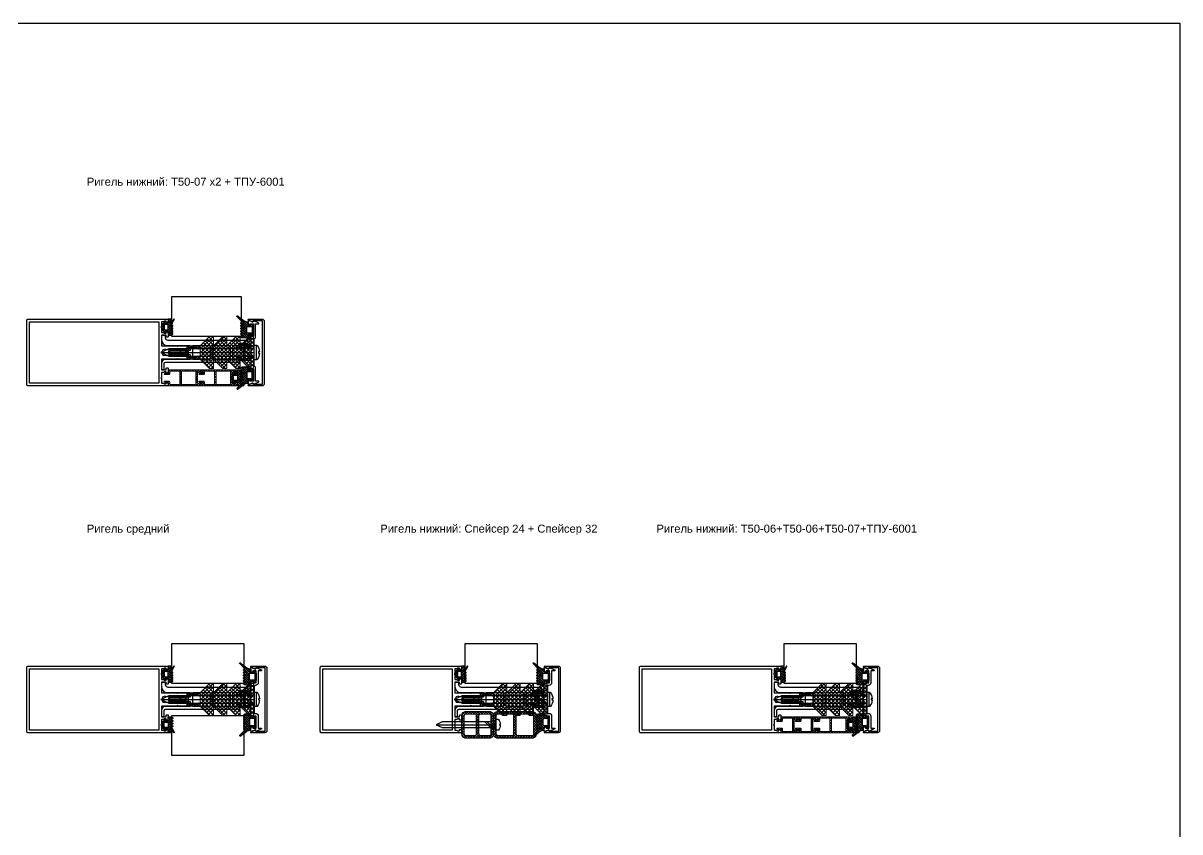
# Model space of a CAD drawing. Header units: millimetres. Extents: x 1744 to 18744, y -2272 to 2782.
# Drawn here: x 17877 to 18744, y 1970 to 2576 of the extents above; entities that cross this region are included whole.
import ezdxf

# ---------------------------------------------------------------- set-up
doc = ezdxf.new("R2010")
doc.units = ezdxf.units.MM
doc.layers.add('Steklopaket', color=5, linetype='Continuous')
doc.layers.add('подписи', color=7, linetype='Continuous')
doc.layers.add('Уплотнители', color=1, linetype='Continuous', lineweight=20)
doc.layers.add('Штриховка', color=1, linetype='Continuous', lineweight=5)
doc.styles.get("Standard").update_dxf_attribs({"font": 'arial.ttf'})

# ---------------------------------------------------------------- blocks, each defined once
blk = doc.blocks.new('КП45550')
at = {"color": 217, "true_color": 0x93278f}
blk.add_lwpolyline([(-5, 6.38, -0.198912), (-4.91, 6.59), (-4.5, 7), (-4.91, 7.41, -0.198912), (-5, 7.62), (-5, 19), (-13, 19), (-13, 15.5), (-12, 15.5, -0.414214), (-11.5, 15), (-11.5, 14.5, -0.414214), (-12, 14), (-14.43, 14, -0.116434), (-14.56, 14.03), (-15.33, 14.42, -0.284079), (-15.5, 14.69), (-15.5, 15.2, -0.414214), (-15.2, 15.5), (-14.5, 15.5), (-14.5, 17), (-14.91, 17.41, -0.198912), (-15, 17.62), (-15, 19), (-18.56, 19, -0.284079), (-18.83, 19.17), (-19, 19.5), (-19.17, 19.17, -0.284079), (-19.44, 19), (-23, 19), (-23, 17.62, -0.198912), (-23.09, 17.41), (-23.5, 17), (-23.5, 15.5), (-22.8, 15.5, -0.414214), (-22.5, 15.2), (-22.5, 14.69, -0.284079), (-22.67, 14.42), (-23.44, 14.03, -0.116434), (-23.57, 14), (-24.5, 14, -0.414214), (-25, 14.5), (-25, 119, -0.414214), (-24, 120), (24, 120, -0.414214), (25, 119), (25, 14.5, -0.414214), (24.5, 14), (23.57, 14, -0.116434), (23.44, 14.03), (22.67, 14.42, -0.284079), (22.5, 14.69), (22.5, 15.2, -0.414214), (22.8, 15.5), (23.5, 15.5), (23.5, 17), (23.09, 17.41, -0.198912), (23, 17.62), (23, 19), (19.44, 19, -0.284079), (19.17, 19.17), (19, 19.5), (18.83, 19.17, -0.284079), (18.56, 19), (15, 19), (15, 17.62, -0.198912), (14.91, 17.41), (14.5, 17), (14.5, 15.5), (15.2, 15.5, -0.414214), (15.5, 15.2), (15.5, 14.69, -0.284079), (15.33, 14.42), (14.56, 14.03, -0.116434), (14.43, 14), (12, 14, -0.414214), (11.5, 14.5), (11.5, 15, -0.414214), (12, 15.5), (13, 15.5), (13, 19), (5, 19), (5, 7.62, -0.198912), (4.91, 7.41), (4.5, 7), (4.91, 6.59, -0.198912), (5, 6.38), (5, 0.5, -0.414214), (4.5, 0), (3.12, 0, -0.198912), (2.91, 0.09), (2.09, 0.91, -0.198912), (2, 1.12), (2, 1.46, -0.284079), (2.17, 1.73), (2.5, 1.9), (2.17, 2.07, -0.284079), (2, 2.34), (2, 3.26, -0.284079), (2.17, 3.53), (2.5, 3.7), (2.17, 3.87, -0.284079), (2, 4.14), (2, 5.06, -0.284079), (2.17, 5.33), (2.5, 5.5), (2.17, 5.67, -0.284079), (2, 5.94), (2, 6.86, -0.284079), (2.17, 7.13), (2.5, 7.3), (2.17, 7.47, -0.284079), (2, 7.74), (2, 8.66, -0.284079), (2.17, 8.93), (2.5, 9.1), (2.17, 9.27, -0.284079), (2, 9.54), (2, 10.46, -0.284079), (2.17, 10.73), (2.5, 10.9), (2.17, 11.07, -0.284079), (2, 11.34), (2, 12.26, -0.284079), (2.17, 12.53), (2.5, 12.7), (2.17, 12.87, -0.284079), (2, 13.14), (2, 14.06, -0.284079), (2.17, 14.33), (2.5, 14.5), (2.17, 14.67, -0.284079), (2, 14.94), (2, 15.86, -0.284079), (2.17, 16.13), (2.5, 16.3), (2, 18), (0, 19), (-2, 18), (-2, 17.64, -0.284079), (-2.17, 17.37), (-2.5, 17.2), (-2.17, 17.03, -0.284079), (-2, 16.76), (-2, 15.84, -0.284079), (-2.17, 15.57), (-2.5, 15.4), (-2.17, 15.23, -0.284079), (-2, 14.96), (-2, 14.04, -0.284079), (-2.17, 13.77), (-2.5, 13.6), (-2.17, 13.43, -0.284079), (-2, 13.16), (-2, 12.24, -0.284079), (-2.17, 11.97), (-2.5, 11.8), (-2.17, 11.63, -0.284079), (-2, 11.36), (-2, 10.44, -0.284079), (-2.17, 10.17), (-2.5, 10), (-2.17, 9.83, -0.284079), (-2, 9.56), (-2, 8.64, -0.284079), (-2.17, 8.37), (-2.5, 8.2), (-2.17, 8.03, -0.284079), (-2, 7.76), (-2, 6.84, -0.284079), (-2.17, 6.57), (-2.5, 6.4), (-2.17, 6.23, -0.284079), (-2, 5.96), (-2, 5.04, -0.284079), (-2.17, 4.77), (-2.5, 4.6), (-2.17, 4.43, -0.284079), (-2, 4.16), (-2, 3.24, -0.284079), (-2.17, 2.97), (-2.5, 2.8), (-2.17, 2.63, -0.284079), (-2, 2.36), (-2, 1.12, -0.198912), (-2.09, 0.91), (-2.91, 0.09, -0.198912), (-3.12, 0), (-4.5, 0, -0.414214), (-5, 0.5)], format="xyb", close=True, dxfattribs=at)
blk.add_lwpolyline([(23, 21), (-23, 21), (-23, 118), (23, 118)], close=True, dxfattribs=at)
blk = doc.blocks.new('ТПУ-6001')
at = {"true_color": 0xafd9aa}
h = blk.add_hatch(dxfattribs=at)
h.set_pattern_fill('ANSI37', color=9, scale=10, angle=180, style=0)
h.set_pattern_definition([(225, (-3851.2058, 2316.4733), (0.88388348, -0.88388348), []), (315, (-3851.2058, 2316.4733), (0.88388348, 0.88388348), [])])
edge = h.paths.add_edge_path(flags=16)
edge.add_line((1.75, -1), (-1.75, -1))
edge.add_arc((-1.75, -1.25), 0.25, 90, 180)
edge.add_line((-2, -1.25), (-2, -3.75))
edge.add_arc((-1.75, -3.75), 0.25, 180, 270)
edge.add_line((-1.75, -4), (1.75, -4))
edge.add_arc((1.75, -3.75), 0.25, 270, 360)
edge.add_line((2, -3.75), (2, -1.25))
edge.add_arc((1.75, -1.25), 0.25, 0, 90)
edge = h.paths.add_edge_path()
edge.add_line((2.37, -5.66), (4.04, -6.57))
edge.add_arc((4.16, -6.35), 0.25, 241.51963, 270)
edge.add_line((4.16, -6.6), (5.75, -6.6))
edge.add_arc((5.75, -6.35), 0.25, 270, 360)
edge.add_line((6, -6.35), (6, -4.25))
edge.add_arc((5.75, -4.25), 0.25, 0, 90)
edge.add_line((5.75, -4), (3.25, -4))
edge.add_arc((3.25, -3.75), 0.25, 180, 270, ccw=False)
edge.add_line((3, -3.75), (3, -2.25))
edge.add_arc((3.25, -2.25), 0.25, 90, 180, ccw=False)
edge.add_line((3.25, -2), (3.9, -2))
edge.add_arc((3.9, -1.75), 0.25, 270, 405.06464)
edge.add_line((4.08, -1.57), (2.57, -0.07))
edge.add_arc((2.4, -0.25), 0.25, 45.06464, 90)
edge.add_line((2.4, 0), (-2.4, 0))
edge.add_arc((-2.4, -0.25), 0.25, 90, 134.93536)
edge.add_line((-2.57, -0.07), (-4.08, -1.57))
edge.add_arc((-3.9, -1.75), 0.25, 134.93536, 270)
edge.add_line((-3.9, -2), (-3.25, -2))
edge.add_arc((-3.25, -2.25), 0.25, 0, 90, ccw=False)
edge.add_line((-3, -2.25), (-3, -3.75))
edge.add_arc((-3.25, -3.75), 0.25, -90, 0, ccw=False)
edge.add_line((-3.25, -4), (-5.75, -4))
edge.add_arc((-5.75, -4.25), 0.25, 90, 180)
edge.add_line((-6, -4.25), (-6, -6.5))
edge.add_arc((-5.75, -6.5), 0.25, 180, 225)
edge.add_line((-5.93, -6.67), (-5.18, -7.42))
edge.add_arc((-5, -7.25), 0.25, 225, 315)
edge.add_line((-4.82, -7.42), (-4.18, -6.78))
edge.add_arc((-4, -6.95), 0.25, 45, 135, ccw=False)
edge.add_line((-3.82, -6.78), (-3.18, -7.42))
edge.add_arc((-3, -7.25), 0.25, 225, 315)
edge.add_line((-2.82, -7.42), (-2.18, -6.78))
edge.add_arc((-2, -6.95), 0.25, 45, 135, ccw=False)
edge.add_line((-1.82, -6.78), (-1.18, -7.42))
edge.add_arc((-1, -7.25), 0.25, 225, 315)
edge.add_line((-0.82, -7.42), (-0.18, -6.78))
edge.add_arc((0, -6.95), 0.25, 45, 135, ccw=False)
edge.add_line((0.18, -6.78), (0.82, -7.42))
edge.add_arc((1, -7.25), 0.25, 225, 315)
edge.add_line((1.18, -7.42), (1.87, -6.73))
edge.add_arc((2.04, -6.91), 0.25, 61.51963, 135, ccw=False)
edge.add_line((2.16, -6.69), (5.63, -8.57))
edge.add_arc((5.75, -8.35), 0.25, 241.51963, 421.51963)
edge.add_line((5.87, -8.13), (2.13, -6.1))
edge.add_arc((2.25, -5.88), 0.25, 61.51963, 241.51963, ccw=False)
at = {"color": 9, "true_color": 0xafd9aa}
for points in [[(2.37, -5.66), (4.04, -6.57, 0.124913), (4.16, -6.6), (5.75, -6.6, 0.414214), (6, -6.35), (6, -4.25, 0.414214), (5.75, -4), (3.25, -4, -0.414214), (3, -3.75), (3, -2.25, -0.414214), (3.25, -2), (3.9, -2, 0.668587), (4.08, -1.57), (2.57, -0.07, 0.198619), (2.4, 0), (-2.4, 0, 0.198619), (-2.57, -0.07), (-4.08, -1.57, 0.668587), (-3.9, -2), (-3.25, -2, -0.414214), (-3, -2.25), (-3, -3.75, -0.414214), (-3.25, -4), (-5.75, -4, 0.414214), (-6, -4.25), (-6, -6.5, 0.198912), (-5.93, -6.67), (-5.18, -7.42, 0.414214), (-4.82, -7.42), (-4.18, -6.78, -0.414214), (-3.82, -6.78), (-3.18, -7.42, 0.414214), (-2.82, -7.42), (-2.18, -6.78, -0.414214), (-1.82, -6.78), (-1.18, -7.42, 0.414214), (-0.82, -7.42), (-0.18, -6.78, -0.414214), (0.18, -6.78), (0.82, -7.42, 0.414214), (1.18, -7.42), (1.87, -6.73, -0.332076), (2.16, -6.69), (5.63, -8.57, 1), (5.87, -8.13), (2.13, -6.1, -1)], [(1.75, -1), (-1.75, -1, 0.414214), (-2, -1.25), (-2, -3.75, 0.414214), (-1.75, -4), (1.75, -4, 0.414214), (2, -3.75), (2, -1.25, 0.414214)]]:
    blk.add_lwpolyline(points, format="xyb", close=True, dxfattribs=at)
blk = doc.blocks.new('КПС 917')
blk.add_lwpolyline([(10.5, 1.08), (0.62, 1.08, 0.198912), (0.41, 0.99), (0, 0.58), (-0.41, 0.99, 0.198912), (-0.62, 1.08), (-10.5, 1.08, 0.414214), (-11.5, 2.08), (-21.5, 2.08), (-21.5, 4.28, 0.414214), (-21.8, 4.58), (-21.83, 4.58, 0.291473), (-22.1, 4.41), (-23.77, 0.83, 0.414214), (-23.63, 0.43), (-22.87, 0.08, -0.414214), (-22.73, -0.32), (-23.97, -2.99, 0.548619), (-23.7, -3.42), (-21.57, -3.42, 0.116434), (-21.44, -3.39), (-20.67, -3, 0.284079), (-20.5, -2.73), (-20.5, -2.22, 0.414214), (-20.8, -1.92), (-21.5, -1.92), (-21.5, 0.58), (-12.5, 0.58), (-12.5, -1.92), (-13.2, -1.92, 0.414214), (-13.5, -2.22), (-13.5, -2.73, 0.284079), (-13.33, -3), (-12.56, -3.39, 0.116434), (-12.43, -3.42), (-11, -3.42, 0.414214), (-10.5, -2.92), (-10.5, -1.42), (10.5, -1.42), (10.5, -2.92, 0.414214), (11, -3.42), (12.43, -3.42, 0.116434), (12.56, -3.39), (13.33, -3, 0.284079), (13.5, -2.73), (13.5, -2.22, 0.414214), (13.2, -1.92), (12.5, -1.92), (12.5, 0.58), (21.5, 0.58), (21.5, -1.92), (20.8, -1.92, 0.414214), (20.5, -2.22), (20.5, -2.73, 0.284079), (20.67, -3), (21.44, -3.39, 0.116434), (21.57, -3.42), (23.7, -3.42, 0.548619), (23.97, -2.99), (22.73, -0.32, -0.414214), (22.87, 0.08), (23.63, 0.43, 0.414214), (23.77, 0.83), (22.1, 4.41, 0.291473), (21.83, 4.58), (21.8, 4.58, 0.414214), (21.5, 4.28), (21.5, 2.08), (11.5, 2.08, 0.414214)], format="xyb", close=True)
blk = doc.blocks.new('ТПУ-007ММ')
at = {"true_color": 0xafd9aa}
h = blk.add_hatch(dxfattribs=at)
h.set_pattern_fill('ANSI37', color=9, scale=10, angle=180, style=0)
h.set_pattern_definition([(225, (-3851.0623, 2334.4012), (0.88388348, -0.88388348), []), (315, (-3851.0623, 2334.4012), (0.88388348, 0.88388348), [])])
edge = h.paths.add_edge_path(flags=16)
edge.add_line((2.1, -1), (-2.1, -1))
edge.add_arc((-2.1, -1.5), 0.5, 90, 180)
edge.add_line((-2.6, -1.5), (-2.6, -4.5))
edge.add_arc((-2.1, -4.5), 0.5, 180, 270)
edge.add_line((-2.1, -5), (2.1, -5))
edge.add_arc((2.1, -4.5), 0.5, 270, 360)
edge.add_line((2.6, -4.5), (2.6, -1.5))
edge.add_arc((2.1, -1.5), 0.5, 0, 90)
edge = h.paths.add_edge_path()
edge.add_arc((-3.85, -2.25), 0.25, 0, 90, ccw=False)
edge.add_line((-3.6, -2.25), (-3.6, -3.75))
edge.add_arc((-3.85, -3.75), 0.25, -90, 0, ccw=False)
edge.add_line((-3.85, -4), (-5.75, -4))
edge.add_arc((-5.75, -4.25), 0.25, 90, 180)
edge.add_line((-6, -4.25), (-6, -8.62))
edge.add_arc((-5.8, -8.62), 0.2, 180, 225)
edge.add_line((-5.94, -8.76), (-5.18, -9.53))
edge.add_arc((-5, -9.35), 0.25, 225, 315)
edge.add_line((-4.82, -9.53), (-4.18, -8.88))
edge.add_arc((-4, -9.06), 0.25, 45, 135, ccw=False)
edge.add_line((-3.82, -8.88), (-3.18, -9.53))
edge.add_arc((-3, -9.35), 0.25, 225, 315)
edge.add_line((-2.82, -9.53), (-2.18, -8.88))
edge.add_arc((-2, -9.06), 0.25, 45, 135, ccw=False)
edge.add_line((-1.82, -8.88), (-1.18, -9.53))
edge.add_arc((-1, -9.35), 0.25, 225, 315)
edge.add_line((-0.82, -9.53), (-0.18, -8.88))
edge.add_arc((0, -9.06), 0.25, 45, 135, ccw=False)
edge.add_line((0.18, -8.88), (0.82, -9.53))
edge.add_arc((1, -9.35), 0.25, 225, 315)
edge.add_line((1.18, -9.53), (1.82, -8.88))
edge.add_arc((2, -9.06), 0.25, 45, 135, ccw=False)
edge.add_line((2.18, -8.88), (2.82, -9.53))
edge.add_arc((3, -9.35), 0.25, 225, 315)
edge.add_line((3.18, -9.53), (3.82, -8.88))
edge.add_arc((4, -9.06), 0.25, 45, 135, ccw=False)
edge.add_line((4.18, -8.88), (4.82, -9.53))
edge.add_arc((5, -9.35), 0.25, 225, 315)
edge.add_line((5.18, -9.53), (5.82, -8.88))
edge.add_arc((6, -9.06), 0.25, 45, 135, ccw=False)
edge.add_line((6.18, -8.88), (9.82, -12.42))
edge.add_arc((10, -12.25), 0.25, 225, 315)
edge.add_line((10.18, -12.42), (10.39, -12.21))
edge.add_arc((10.21, -12.04), 0.25, 315, 380.22486)
edge.add_line((10.44, -11.95), (6.8, -7.06))
edge.add_arc((10, -4.67), 4, 180, 216.76049, ccw=False)
edge.add_line((6, -4.67), (6, -4.3))
edge.add_arc((5.7, -4.3), 0.3, 360, 450)
edge.add_line((5.7, -4), (3.85, -4))
edge.add_arc((3.85, -3.75), 0.25, 180, 270, ccw=False)
edge.add_line((3.6, -3.75), (3.6, -2.25))
edge.add_arc((3.85, -2.25), 0.25, 90, 180, ccw=False)
edge.add_line((3.85, -2), (4.1, -2))
edge.add_arc((4.1, -1.75), 0.25, 270, 405.06464)
edge.add_line((4.28, -1.57), (2.57, -0.07))
edge.add_arc((2.4, -0.25), 0.25, 45.06464, 90)
edge.add_line((2.4, 0), (-2.4, 0))
edge.add_arc((-2.4, -0.25), 0.25, 90, 134.93536)
edge.add_line((-2.57, -0.07), (-4.28, -1.57))
edge.add_arc((-4.1, -1.75), 0.25, 134.93536, 270)
edge.add_line((-4.1, -2), (-3.85, -2))
at = {"color": 9, "true_color": 0xafd9aa}
for points in [[(-3.85, -2, -0.414214), (-3.6, -2.25), (-3.6, -3.75, -0.414214), (-3.85, -4), (-5.75, -4, 0.414214), (-6, -4.25), (-6, -8.62, 0.198912), (-5.94, -8.76), (-5.18, -9.53, 0.414214), (-4.82, -9.53), (-4.18, -8.88, -0.414214), (-3.82, -8.88), (-3.18, -9.53, 0.414214), (-2.82, -9.53), (-2.18, -8.88, -0.414214), (-1.82, -8.88), (-1.18, -9.53, 0.414214), (-0.82, -9.53), (-0.18, -8.88, -0.414214), (0.18, -8.88), (0.82, -9.53, 0.414214), (1.18, -9.53), (1.82, -8.88, -0.414214), (2.18, -8.88), (2.82, -9.53, 0.414214), (3.18, -9.53), (3.82, -8.88, -0.414214), (4.18, -8.88), (4.82, -9.53, 0.414214), (5.18, -9.53), (5.82, -8.88, -0.414214), (6.18, -8.88), (9.82, -12.42, 0.414214), (10.18, -12.42), (10.39, -12.21, 0.292538), (10.44, -11.95), (6.8, -7.06, -0.161788), (6, -4.67), (6, -4.3, 0.414214), (5.7, -4), (3.85, -4, -0.414214), (3.6, -3.75), (3.6, -2.25, -0.414214), (3.85, -2), (4.1, -2, 0.668587), (4.28, -1.57), (2.57, -0.07, 0.198619), (2.4, 0), (-2.4, 0, 0.198619), (-2.57, -0.07), (-4.28, -1.57, 0.668587), (-4.1, -2)], [(2.1, -1), (-2.1, -1, 0.414214), (-2.6, -1.5), (-2.6, -4.5, 0.414214), (-2.1, -5), (2.1, -5, 0.414214), (2.6, -4.5), (2.6, -1.5, 0.414214)]]:
    blk.add_lwpolyline(points, format="xyb", close=True, dxfattribs=at)
blk = doc.blocks.new('КП45309')
at = {"color": 0}
blk.add_lwpolyline([(-23.5, 2.52), (23.5, 2.52, -0.414214), (25, 1.02), (25, -9.08, -0.802585), (24.24, -9.24), (23.17, -6.95, -0.401559), (23.48, -6.03, 0.279739), (23.8, -5.5), (23.8, 1.32), (-23.8, 1.32), (-23.8, -5.5, 0.279739), (-23.48, -6.03, -0.401559), (-23.17, -6.95), (-24.24, -9.24, -0.802585), (-25, -9.08), (-25, 1.02, -0.414214)], format="xyb", close=True, dxfattribs=at)
blk = doc.blocks.new('Т50-07')
at = {"layer": 'Штриховка', "lineweight": 5}
h = blk.add_hatch(dxfattribs=at)
h.set_pattern_fill('ANSI37', color=256, scale=11.2, angle=90, style=0)
h.set_pattern_definition([(135, (-11406.9071, 3792.9893), (-0.9899495, -0.9899495), []), (225, (-11406.9071, 3792.9893), (0.9899495, -0.9899495), [])])
h.paths.add_polyline_path([(1.2, 5), (1.2, -5), (12, -5), (12, 5)], flags=16)
edge = h.paths.add_edge_path()
edge.add_line((0, 5), (-7.5, 5))
edge.add_line((-7.5, 5), (-7.5, 3.5))
edge.add_arc((-8.5, 3.5), 1, -90, 0, ccw=False)
edge.add_line((-8.5, 2.5), (-11.48, 2.5))
edge.add_arc((-11.48, 2.82), 0.317, 135, 270, ccw=False)
edge.add_line((-11.71, 3.04), (-11.04, 3.71))
edge.add_arc((-10.82, 3.5), 0.3, 45, 135, ccw=False)
edge.add_line((-10.61, 3.71), (-10.4, 3.5))
edge.add_line((-10.4, 3.5), (-8.5, 3.5))
edge.add_line((-8.5, 3.5), (-8.5, 4.8))
edge.add_arc((-8.5, 5.1), 0.3, 180, 270, ccw=False)
edge.add_line((-8.8, 5.1), (-8.8, 5.7))
edge.add_arc((-8.5, 5.7), 0.3, 90, 180, ccw=False)
edge.add_line((-8.5, 6), (16.7, 6))
edge.add_arc((16.7, 5.5), 0.5, 0, 90, ccw=False)
edge.add_line((17.2, 5.5), (17.2, 4.57))
edge.add_arc((16.9, 4.57), 0.3, -26.56505, 0, ccw=False)
edge.add_line((17.17, 4.44), (16.78, 3.67))
edge.add_arc((16.51, 3.8), 0.3, 270, 333.43495, ccw=False)
edge.add_line((16.51, 3.5), (16, 3.5))
edge.add_arc((16, 3.8), 0.3, 180, 270, ccw=False)
edge.add_line((15.7, 3.8), (15.7, 4.5))
edge.add_line((15.7, 4.5), (14.2, 4.5))
edge.add_line((14.2, 4.5), (13.79, 4.09))
edge.add_arc((13.58, 4.3), 0.3, 270, 315, ccw=False)
edge.add_line((13.58, 4), (13.2, 4))
edge.add_line((13.2, 4), (13.2, 0.62))
edge.add_arc((12.9, 0.62), 0.3, -45, 0, ccw=False)
edge.add_line((13.11, 0.41), (12.7, 0))
edge.add_line((12.7, 0), (13.11, -0.41))
edge.add_arc((12.9, -0.62), 0.3, 0, 45, ccw=False)
edge.add_line((13.2, -0.62), (13.2, -4))
edge.add_line((13.2, -4), (13.58, -4))
edge.add_arc((13.58, -4.3), 0.3, 45, 90, ccw=False)
edge.add_line((13.79, -4.09), (14.2, -4.5))
edge.add_line((14.2, -4.5), (15.7, -4.5))
edge.add_line((15.7, -4.5), (15.7, -3.8))
edge.add_arc((16, -3.8), 0.3, 90, 180, ccw=False)
edge.add_line((16, -3.5), (16.51, -3.5))
edge.add_arc((16.51, -3.8), 0.3, 26.56505, 90, ccw=False)
edge.add_line((16.78, -3.67), (17.17, -4.44))
edge.add_arc((16.9, -4.57), 0.3, 0, 26.56505, ccw=False)
edge.add_line((17.2, -4.57), (17.2, -5.5))
edge.add_arc((16.7, -5.5), 0.5, -90, 0, ccw=False)
edge.add_line((16.7, -6), (-8.5, -6))
edge.add_arc((-8.5, -5.7), 0.3, 180, 270, ccw=False)
edge.add_line((-8.8, -5.7), (-8.8, -5.1))
edge.add_arc((-8.5, -5.1), 0.3, 90, 180, ccw=False)
edge.add_line((-8.5, -4.8), (-8.5, -3.5))
edge.add_line((-8.5, -3.5), (-10.4, -3.5))
edge.add_line((-10.4, -3.5), (-10.61, -3.71))
edge.add_arc((-10.82, -3.5), 0.3, 225, 315, ccw=False)
edge.add_line((-11.04, -3.71), (-11.71, -3.04))
edge.add_arc((-11.48, -2.82), 0.317, 90, 225, ccw=False)
edge.add_line((-11.48, -2.5), (-8.5, -2.5))
edge.add_arc((-8.5, -3.5), 1, 0, 90, ccw=False)
edge.add_line((-7.5, -3.5), (-7.5, -5))
edge.add_line((-7.5, -5), (0, -5))
edge.add_line((0, -5), (0, 5))
at = {"layer": 'Уплотнители'}
blk.add_lwpolyline([(0, 5), (-7.5, 5), (-7.5, 3.5, -0.414214), (-8.5, 2.5), (-11.48, 2.5, -0.668179), (-11.71, 3.04), (-11.04, 3.71, -0.414214), (-10.61, 3.71), (-10.4, 3.5), (-8.5, 3.5), (-8.5, 4.8, -0.414214), (-8.8, 5.1), (-8.8, 5.7, -0.414214), (-8.5, 6), (16.7, 6, -0.414214), (17.2, 5.5), (17.2, 4.57, -0.116434), (17.17, 4.44), (16.78, 3.67, -0.284079), (16.51, 3.5), (16, 3.5, -0.414214), (15.7, 3.8), (15.7, 4.5), (14.2, 4.5), (13.79, 4.09, -0.198912), (13.58, 4), (13.2, 4), (13.2, 0.62, -0.198912), (13.11, 0.41), (12.7, 0), (13.11, -0.41, -0.198912), (13.2, -0.62), (13.2, -4), (13.58, -4, -0.198912), (13.79, -4.09), (14.2, -4.5), (15.7, -4.5), (15.7, -3.8, -0.414214), (16, -3.5), (16.51, -3.5, -0.284079), (16.78, -3.67), (17.17, -4.44, -0.116434), (17.2, -4.57), (17.2, -5.5, -0.414214), (16.7, -6), (-8.5, -6, -0.414214), (-8.8, -5.7), (-8.8, -5.1, -0.414214), (-8.5, -4.8), (-8.5, -3.5), (-10.4, -3.5), (-10.61, -3.71, -0.414214), (-11.04, -3.71), (-11.71, -3.04, -0.668179), (-11.48, -2.5), (-8.5, -2.5, -0.414214), (-7.5, -3.5), (-7.5, -5), (0, -5)], format="xyb", close=True, dxfattribs=at)
blk.add_lwpolyline([(1.2, 5), (1.2, -5), (12, -5), (12, 5)], close=True, dxfattribs=at)
blk = doc.blocks.new('КП45313-2')
blk.add_lwpolyline([(-12.43, -2.6, -0.116434), (-12.56, -2.57), (-13.33, -2.18, -0.284079), (-13.5, -1.92), (-13.5, -1.4, -0.414214), (-13.2, -1.1), (-12.5, -1.1), (-12.5, 1.4), (-21.5, 1.4), (-21.5, -1.1), (-20.8, -1.1, -0.414214), (-20.5, -1.4), (-20.5, -1.92, -0.284079), (-20.67, -2.18), (-21.44, -2.57, -0.116434), (-21.57, -2.6), (-23.7, -2.6, -0.548619), (-23.97, -2.17), (-22.73, 0.5, 0.414214), (-22.87, 0.89), (-23.63, 1.25, -0.414214), (-23.77, 1.64), (-22.1, 5.23, -0.291473), (-21.83, 5.4), (-21.8, 5.4, -0.414214), (-21.5, 5.1), (-21.5, 2.9), (-12.5, 2.9, -0.414214), (-10.5, 0.9), (-10.5, -0.1), (-0.44, -0.1, -0.284079), (-0.17, -0.27), (0, -0.6), (0.17, -0.27, -0.284079), (0.44, -0.1), (10.5, -0.1), (10.5, 0.9, -0.414214), (12.5, 2.9), (21.5, 2.9), (21.5, 5.1, -0.414214), (21.8, 5.4), (21.83, 5.4, -0.291473), (22.1, 5.23), (23.77, 1.64, -0.414214), (23.63, 1.25), (22.87, 0.89, 0.414214), (22.73, 0.5), (23.97, -2.17, -0.548619), (23.7, -2.6), (21.57, -2.6, -0.116434), (21.44, -2.57), (20.67, -2.18, -0.284079), (20.5, -1.92), (20.5, -1.4, -0.414214), (20.8, -1.1), (21.5, -1.1), (21.5, 1.4), (12.5, 1.4), (12.5, -1.1), (13.2, -1.1, -0.414214), (13.5, -1.4), (13.5, -1.92, -0.284079), (13.33, -2.18), (12.56, -2.57, -0.116434), (12.43, -2.6)], format="xyb", close=True)
blk = doc.blocks.new('ВС 5.5х70 А2 DIN7981')
for p, q in [((0, 0), (0, -70)), ((-5.4, -71.69), (5.4, -71.69))]:
    blk.add_line(p, q)
for points in [[(2.75, -70), (2.75, -5.9), (0, 0), (-2.75, -5.9), (-2.75, -70)], [(-2.75, -66.67), (2.75, -61.17), (2.75, -58.88), (-2.75, -64.38)]]:
    blk.add_lwpolyline(points, close=True)
blk.add_lwpolyline([(-0.39, -73.94, -0.161849), (-5.22, -72.08, -0.223888), (-5.4, -71.69), (-5.4, -70), (5.4, -70), (5.4, -71.69, -0.223888), (5.22, -72.08, -0.161849), (0.39, -73.94), (0.39, -73.24), (-0.39, -73.24)], format="xyb", close=True)
blk = doc.blocks.new('КПС 1126')
at = {"color": 0}
for points in [[(-42.48, -3.67, -0.284079), (-42.21, -3.5), (-41.7, -3.5, -0.414214), (-41.4, -3.8), (-41.4, -5.2), (-37.9, -5.2), (-37.9, -0.62, -0.198912), (-37.81, -0.41), (-37.4, 0), (-37.81, 0.41, -0.198912), (-37.9, 0.62), (-37.9, 5.2), (-41.4, 5.2), (-41.4, 3.8, -0.414214), (-41.7, 3.5), (-42.21, 3.5, -0.284079), (-42.48, 3.67), (-42.87, 4.44, -0.116434), (-42.9, 4.57), (-42.9, 7), (-48.9, 7, -0.414214), (-49.4, 7.5), (-49.4, 8.5, -0.414214), (-48.9, 9), (10.6, 9, 0.414214), (12.6, 11), (12.6, 12.3, -0.414214), (13.1, 12.8), (15.1, 12.8, -0.414214), (15.6, 12.3), (15.6, 9.7, -0.414214), (11.1, 5.2), (-5.9, 5.2), (-5.9, 1.6), (0, 1.6, -1), (0, -1.6), (-5.9, -1.6), (-5.9, -5.2), (12.6, -5.2, -0.414213), (15.6, -8.2), (15.6, -12.3, -0.414214), (15.1, -12.8), (14.1, -12.8, -0.414213), (13.6, -12.3), (13.6, -8.2, 0.414213), (12.6, -7.2), (-42.4, -7.2, -0.414214), (-42.9, -6.7), (-42.9, -4.57, -0.116434), (-42.87, -4.44)], [(-22.9, -5.2), (-22.9, -0.62, -0.198912), (-22.81, -0.41), (-22.4, 0), (-22.81, 0.41, -0.198912), (-22.9, 0.62), (-22.9, 5.2), (-35.9, 5.2), (-35.9, -5.2)], [(-7.81, 0.41, -0.198912), (-7.9, 0.62), (-7.9, 5.2), (-20.9, 5.2), (-20.9, -5.2), (-7.9, -5.2), (-7.9, -0.62, -0.198912), (-7.81, -0.41), (-7.4, 0)]]:
    blk.add_lwpolyline(points, format="xyb", close=True, dxfattribs=at)
blk = doc.blocks.new('Т50-04')
at = {"layer": 'Штриховка', "lineweight": 5}
h = blk.add_hatch(dxfattribs=at)
h.set_pattern_fill('ANSI37', color=256, scale=0.4, angle=90, style=0)
h.set_pattern_definition([(135, (70.9065, -539.6547), (-0.8980256, -0.8980256), []), (225, (70.9065, -539.6547), (0.8980256, -0.8980256), [])])
edge = h.paths.add_edge_path()
edge.add_line((0.7, 0), (1.11, 0.41))
edge.add_arc((0.9, 0.62), 0.3, 315, 360)
edge.add_line((1.2, 0.62), (1.2, 4))
edge.add_line((1.2, 4), (1.58, 4))
edge.add_arc((1.58, 4.3), 0.3, 270, 315)
edge.add_line((1.79, 4.09), (2.2, 4.5))
edge.add_line((2.2, 4.5), (3.7, 4.5))
edge.add_line((3.7, 4.5), (3.7, 3.8))
edge.add_arc((4, 3.8), 0.3, 180, 270)
edge.add_line((4, 3.5), (4.51, 3.5))
edge.add_arc((4.51, 3.8), 0.3, 270, 333.43495)
edge.add_line((4.78, 3.67), (5.17, 4.44))
edge.add_arc((4.9, 4.57), 0.3, 333.43495, 360)
edge.add_line((5.2, 4.57), (5.2, 5.5))
edge.add_arc((4.7, 5.5), 0.5, 360, 450)
edge.add_line((4.7, 6), (-2.5, 6))
edge.add_arc((-2.5, 5.7), 0.3, 90, 180)
edge.add_line((-2.8, 5.7), (-2.8, 5.1))
edge.add_arc((-2.5, 5.1), 0.3, 180, 270)
edge.add_line((-2.5, 4.8), (-2.5, 3.5))
edge.add_line((-2.5, 3.5), (-4.4, 3.5))
edge.add_line((-4.4, 3.5), (-4.61, 3.71))
edge.add_arc((-4.82, 3.5), 0.3, 405, 495)
edge.add_line((-5.04, 3.71), (-5.71, 3.04))
edge.add_arc((-5.48, 2.82), 0.317, 135, 270)
edge.add_line((-5.48, 2.5), (-2.5, 2.5))
edge.add_arc((-2.5, 3.5), 1, 270, 360)
edge.add_line((-1.5, 3.5), (-1.5, 5))
edge.add_line((-1.5, 5), (0, 5))
edge.add_line((0, 5), (0, -5))
edge.add_line((0, -5), (-1.5, -5))
edge.add_line((-1.5, -5), (-1.5, -3.5))
edge.add_arc((-2.5, -3.5), 1, 360, 450)
edge.add_line((-2.5, -2.5), (-5.48, -2.5))
edge.add_arc((-5.48, -2.82), 0.317, 90, 225)
edge.add_line((-5.71, -3.04), (-5.04, -3.71))
edge.add_arc((-4.82, -3.5), 0.3, 225, 315)
edge.add_line((-4.61, -3.71), (-4.4, -3.5))
edge.add_line((-4.4, -3.5), (-2.5, -3.5))
edge.add_line((-2.5, -3.5), (-2.5, -4.8))
edge.add_arc((-2.5, -5.1), 0.3, 90, 180)
edge.add_line((-2.8, -5.1), (-2.8, -5.7))
edge.add_arc((-2.5, -5.7), 0.3, 180, 270)
edge.add_line((-2.5, -6), (4.7, -6))
edge.add_arc((4.7, -5.5), 0.5, 270, 360)
edge.add_line((5.2, -5.5), (5.2, -4.57))
edge.add_arc((4.9, -4.57), 0.3, 360, 386.56505)
edge.add_line((5.17, -4.44), (4.78, -3.67))
edge.add_arc((4.51, -3.8), 0.3, 386.56505, 450)
edge.add_line((4.51, -3.5), (4, -3.5))
edge.add_arc((4, -3.8), 0.3, 450, 540)
edge.add_line((3.7, -3.8), (3.7, -4.5))
edge.add_line((3.7, -4.5), (2.2, -4.5))
edge.add_line((2.2, -4.5), (1.79, -4.09))
edge.add_arc((1.58, -4.3), 0.3, 405, 450)
edge.add_line((1.58, -4), (1.2, -4))
edge.add_line((1.2, -4), (1.2, -0.62))
edge.add_arc((0.9, -0.62), 0.3, 360, 405)
edge.add_line((1.11, -0.41), (0.7, 0))
at = {"layer": 'Уплотнители'}
blk.add_lwpolyline([(0.7, 0), (1.11, 0.41, 0.198912), (1.2, 0.62), (1.2, 4), (1.58, 4, 0.198912), (1.79, 4.09), (2.2, 4.5), (3.7, 4.5), (3.7, 3.8, 0.414214), (4, 3.5), (4.51, 3.5, 0.284079), (4.78, 3.67), (5.17, 4.44, 0.116434), (5.2, 4.57), (5.2, 5.5, 0.414214), (4.7, 6), (-2.5, 6, 0.414214), (-2.8, 5.7), (-2.8, 5.1, 0.414214), (-2.5, 4.8), (-2.5, 3.5), (-4.4, 3.5), (-4.61, 3.71, 0.414214), (-5.04, 3.71), (-5.71, 3.04, 0.668179), (-5.48, 2.5), (-2.5, 2.5, 0.414214), (-1.5, 3.5), (-1.5, 5), (0, 5), (0, -5), (-1.5, -5), (-1.5, -3.5, 0.414214), (-2.5, -2.5), (-5.48, -2.5, 0.668179), (-5.71, -3.04), (-5.04, -3.71, 0.414214), (-4.61, -3.71), (-4.4, -3.5), (-2.5, -3.5), (-2.5, -4.8, 0.414214), (-2.8, -5.1), (-2.8, -5.7, 0.414214), (-2.5, -6), (4.7, -6, 0.414214), (5.2, -5.5), (5.2, -4.57, 0.116434), (5.17, -4.44), (4.78, -3.67, 0.284079), (4.51, -3.5), (4, -3.5, 0.414214), (3.7, -3.8), (3.7, -4.5), (2.2, -4.5), (1.79, -4.09, 0.198912), (1.58, -4), (1.2, -4), (1.2, -0.62, 0.198912), (1.11, -0.41), (0.7, 0)], format="xyb", dxfattribs=at)
blk = doc.blocks.new('Спейсер 24')
at = {"layer": 'Штриховка', "lineweight": 5}
h = blk.add_hatch(dxfattribs=at)
h.set_pattern_fill('ANSI37', color=256, scale=11.2, angle=90, style=0)
h.set_pattern_definition([(135, (-7515.7988, 3664.8835), (-0.9899495, -0.9899495), []), (225, (-7515.7988, 3664.8835), (0.9899495, -0.9899495), [])])
h.paths.add_polyline_path([(21, -10, 0.414214), (24, -7), (24, 7, 0.414214), (21, 10), (3, 10, 0.414214), (0, 7), (0, -7, 0.414214), (3, -10)])
h.paths.add_polyline_path([(10, -8), (3, -8, -0.414214), (2, -7), (2, 7, -0.414214), (3, 8), (10, 8, -0.414214), (11, 7), (11, -7, -0.414214)], flags=16)
h.paths.add_polyline_path([(13, -7), (13, 7, -0.414214), (14, 8), (21, 8, -0.414214), (22, 7), (22, -7, -0.414214), (21, -8), (14, -8, -0.414214)], flags=16)
at = {"layer": 'Уплотнители'}
for points in [[(21, -10), (3, -10, -0.414214), (0, -7), (0, 7, -0.414214), (3, 10), (21, 10, -0.414214), (24, 7), (24, -7, -0.414214)], [(10, -8), (3, -8, -0.414214), (2, -7), (2, 7, -0.414214), (3, 8), (10, 8, -0.414214), (11, 7), (11, -7, -0.414214)], [(22, -7), (22, 7, 0.414214), (21, 8), (14, 8, 0.414214), (13, 7), (13, -7, 0.414214), (14, -8), (21, -8, 0.414214)]]:
    blk.add_lwpolyline(points, format="xyb", close=True, dxfattribs=at)
blk = doc.blocks.new('ВС 4.2х45 А2 DIN7981')
blk.add_line((-45, 0), (0, 0))
for points in [[(0, 2.1), (-40.5, 2.1), (-45, 0), (-40.5, -2.1), (0, -2.1)], [(-2.54, -2.1), (-6.74, 2.1), (-8.49, 2.1), (-4.29, -2.1)]]:
    blk.add_lwpolyline(points, close=True)
blk.add_lwpolyline([(3.01, -0.3, -0.161849), (1.58, -3.98, -0.223888), (1.29, -4.12), (0, -4.12), (0, 4.12), (1.29, 4.12, -0.223888), (1.58, 3.98, -0.161849), (3.01, 0.3), (2.47, 0.3), (2.47, -0.3)], format="xyb", close=True)
blk = doc.blocks.new('speyser32')
for points in [[(20, 29), (20, 3, -0.414214), (17, 0), (3, 0, -0.414214), (0, 3), (0, 29, -0.414214), (3, 32), (17, 32, -0.414214)], [(17, 30), (3, 30, 0.414214), (2, 29), (2, 18, 0.414214), (3, 17), (17, 17, 0.414214), (18, 18), (18, 29, 0.414214)], [(18, 14), (18, 3, -0.414214), (17, 2), (3, 2, -0.414214), (2, 3), (2, 14, -0.414214), (3, 15), (17, 15, -0.414214)]]:
    blk.add_lwpolyline(points, format="xyb", close=True)
blk = doc.blocks.new('Спейсер 32')
at = {"layer": 'Штриховка', "lineweight": 5}
h = blk.add_hatch(dxfattribs=at)
h.set_pattern_fill('ANSI37', color=256, scale=11.2, angle=90, style=0)
h.set_pattern_definition([(135, (-7577.3057, 3664.8835), (-0.9899495, -0.9899495), []), (225, (-7577.3057, 3664.8835), (0.9899495, -0.9899495), [])])
edge = h.paths.add_edge_path()
edge.add_line((3, 10), (29, 10))
edge.add_arc((29, 7), 3, 0, 90, ccw=False)
edge.add_line((32, 7), (32, -7))
edge.add_arc((29, -7), 3, -90, 0, ccw=False)
edge.add_line((29, -10), (3, -10))
edge.add_arc((3, -7), 3, 180, 270, ccw=False)
edge.add_line((0, -7), (0, 7))
edge.add_arc((3, 7), 3, 90, 180, ccw=False)
edge = h.paths.add_edge_path(flags=16)
edge.add_line((2, 7), (2, -7))
edge.add_arc((3, -7), 1, 180, 270)
edge.add_line((3, -8), (14, -8))
edge.add_arc((14, -7), 1, 270, 360)
edge.add_line((15, -7), (15, 7))
edge.add_arc((14, 7), 1, 360, 450)
edge.add_line((14, 8), (3, 8))
edge.add_arc((3, 7), 1, 90, 180)
edge = h.paths.add_edge_path(flags=16)
edge.add_line((18, 8), (29, 8))
edge.add_arc((29, 7), 1, 0, 90, ccw=False)
edge.add_line((30, 7), (30, -7))
edge.add_arc((29, -7), 1, -90, 0, ccw=False)
edge.add_line((29, -8), (18, -8))
edge.add_arc((18, -7), 1, 180, 270, ccw=False)
edge.add_line((17, -7), (17, 7))
edge.add_arc((18, 7), 1, 90, 180, ccw=False)
at = {"layer": 'Уплотнители', "rotation": 90}
blk.add_blockref('speyser32', (32, -10), dxfattribs=at)
blk = doc.blocks.new('Т50-06')
at = {"layer": 'Штриховка', "lineweight": 5}
h = blk.add_hatch(dxfattribs=at)
h.set_pattern_fill('ANSI37', color=256, scale=11.2, angle=90, style=0)
h.set_pattern_definition([(135, (-11417.5478, 3829.3933), (-0.9899495, -0.9899495), []), (225, (-11417.5478, 3829.3933), (0.9899495, -0.9899495), [])])
edge = h.paths.add_edge_path()
edge.add_line((2.81, 0), (3.22, -0.41))
edge.add_arc((3.01, -0.62), 0.3, 0, 45, ccw=False)
edge.add_line((3.31, -0.62), (3.31, -4))
edge.add_line((3.31, -4), (3.68, -4))
edge.add_arc((3.68, -4.3), 0.3, 45, 90, ccw=False)
edge.add_line((3.9, -4.09), (4.31, -4.5))
edge.add_line((4.31, -4.5), (5.81, -4.5))
edge.add_line((5.81, -4.5), (5.81, -3.8))
edge.add_arc((6.11, -3.8), 0.3, 90, 180, ccw=False)
edge.add_line((6.11, -3.5), (6.62, -3.5))
edge.add_arc((6.62, -3.8), 0.3, 26.56505, 90, ccw=False)
edge.add_line((6.89, -3.67), (7.28, -4.44))
edge.add_arc((7.01, -4.57), 0.3, 0, 26.56505, ccw=False)
edge.add_line((7.31, -4.57), (7.31, -6))
edge.add_line((7.31, -6), (-6.69, -6))
edge.add_line((-6.69, -6), (-6.69, -5.1))
edge.add_arc((-6.39, -5.1), 0.3, 90, 180, ccw=False)
edge.add_line((-6.39, -4.8), (-6.39, -3.5))
edge.add_line((-6.39, -3.5), (-8.29, -3.5))
edge.add_line((-8.29, -3.5), (-8.5, -3.71))
edge.add_arc((-8.72, -3.5), 0.3, 225, 315, ccw=False)
edge.add_line((-8.93, -3.71), (-9.6, -3.04))
edge.add_arc((-9.37, -2.82), 0.317, 90, 225, ccw=False)
edge.add_line((-9.37, -2.5), (-6.39, -2.5))
edge.add_arc((-6.39, -3.5), 1, 0, 90, ccw=False)
edge.add_line((-5.39, -3.5), (-5.39, -5))
edge.add_line((-5.39, -5), (2.11, -5))
edge.add_line((2.11, -5), (2.11, 5))
edge.add_line((2.11, 5), (-5.39, 5))
edge.add_line((-5.39, 5), (-5.39, 3.5))
edge.add_arc((-6.39, 3.5), 1, -90, 0, ccw=False)
edge.add_line((-6.39, 2.5), (-9.37, 2.5))
edge.add_arc((-9.37, 2.82), 0.317, 135, 270, ccw=False)
edge.add_line((-9.6, 3.04), (-8.93, 3.71))
edge.add_arc((-8.72, 3.5), 0.3, 45, 135, ccw=False)
edge.add_line((-8.5, 3.71), (-8.29, 3.5))
edge.add_line((-8.29, 3.5), (-6.39, 3.5))
edge.add_line((-6.39, 3.5), (-6.39, 4.8))
edge.add_arc((-6.39, 5.1), 0.3, 180, 270, ccw=False)
edge.add_line((-6.69, 5.1), (-6.69, 6))
edge.add_line((-6.69, 6), (7.31, 6))
edge.add_line((7.31, 6), (7.31, 4.57))
edge.add_arc((7.01, 4.57), 0.3, -26.56505, 0, ccw=False)
edge.add_line((7.28, 4.44), (6.89, 3.67))
edge.add_arc((6.62, 3.8), 0.3, 270, 333.43495, ccw=False)
edge.add_line((6.62, 3.5), (6.11, 3.5))
edge.add_arc((6.11, 3.8), 0.3, 180, 270, ccw=False)
edge.add_line((5.81, 3.8), (5.81, 4.5))
edge.add_line((5.81, 4.5), (4.31, 4.5))
edge.add_line((4.31, 4.5), (3.9, 4.09))
edge.add_arc((3.68, 4.3), 0.3, 270, 315, ccw=False)
edge.add_line((3.68, 4), (3.31, 4))
edge.add_line((3.31, 4), (3.31, 0.62))
edge.add_arc((3.01, 0.62), 0.3, 315, 360, ccw=False)
edge.add_line((3.22, 0.41), (2.81, 0))
at = {"layer": 'Уплотнители'}
blk.add_lwpolyline([(2.81, 0), (3.22, -0.41, -0.198912), (3.31, -0.62), (3.31, -4), (3.68, -4, -0.198912), (3.9, -4.09), (4.31, -4.5), (5.81, -4.5), (5.81, -3.8, -0.414214), (6.11, -3.5), (6.62, -3.5, -0.284079), (6.89, -3.67), (7.28, -4.44, -0.116434), (7.31, -4.57), (7.31, -6), (-6.69, -6), (-6.69, -5.1, -0.414214), (-6.39, -4.8), (-6.39, -3.5), (-8.29, -3.5), (-8.5, -3.71, -0.414214), (-8.93, -3.71), (-9.6, -3.04, -0.668179), (-9.37, -2.5), (-6.39, -2.5, -0.414214), (-5.39, -3.5), (-5.39, -5), (2.11, -5), (2.11, 5), (-5.39, 5), (-5.39, 3.5, -0.414214), (-6.39, 2.5), (-9.37, 2.5, -0.668179), (-9.6, 3.04), (-8.93, 3.71, -0.414214), (-8.5, 3.71), (-8.29, 3.5), (-6.39, 3.5), (-6.39, 4.8, -0.414214), (-6.69, 5.1), (-6.69, 6), (7.31, 6), (7.31, 4.57, -0.116434), (7.28, 4.44), (6.89, 3.67, -0.284079), (6.62, 3.5), (6.11, 3.5, -0.414214), (5.81, 3.8), (5.81, 4.5), (4.31, 4.5), (3.9, 4.09, -0.198912), (3.68, 4), (3.31, 4), (3.31, 0.62, -0.198912), (3.22, 0.41), (2.81, 0)], format="xyb", dxfattribs=at)
blk = doc.blocks.new('Т50-10')
at = {"layer": 'Штриховка', "lineweight": 5, "true_color": 0x5e67af}
h = blk.add_hatch(dxfattribs=at)
h.set_pattern_fill('NET', color=165, scale=16, angle=-45, style=0)
h.set_pattern_definition([(315, (4299.9565, 8121.2784), (1.41421356, 1.41421356), []), (45, (4299.9565, 8121.2784), (-1.41421356, 1.41421356), [])])
h.paths.add_polyline_path([(-40, -3), (-40, -12), (-37, -12), (-30, -5), (-30, -12), (-27, -12), (-20, -5), (-20, -12), (-17, -12), (-10, -5), (-10, -12), (-7, -12), (0, -5), (0, 5), (-7, 12), (-10, 12), (-10, 5), (-17, 12), (-20, 12), (-20, 5), (-27, 12), (-30, 12), (-30, 5), (-37, 12), (-40, 12), (-40, 3), (-37, 0)])
at = {"layer": 'Уплотнители', "color": 165, "true_color": 0x5e67af}
blk.add_line((-37, 0), (-1.5, 0), dxfattribs=at)
blk.add_lwpolyline([(-40, -3), (-40, -12), (-37, -12), (-30, -5), (-30, -12), (-27, -12), (-20, -5), (-20, -12), (-17, -12), (-10, -5), (-10, -12), (-7, -12), (0, -5), (0, 5), (-7, 12), (-10, 12), (-10, 5), (-17, 12), (-20, 12), (-20, 5), (-27, 12), (-30, 12), (-30, 5), (-37, 12), (-40, 12), (-40, 3), (-37, 0)], close=True, dxfattribs=at)
blk = doc.blocks.new('Т50-03')
at = {"layer": 'Штриховка', "lineweight": 5}
h = blk.add_hatch(dxfattribs=at)
h.set_pattern_fill('ANSI37', color=256, scale=11.2, angle=90, style=0)
h.set_pattern_definition([(135, (-7152.173, 3902.1519), (-0.9899495, -0.9899495), []), (225, (-7152.173, 3902.1519), (0.9899495, -0.9899495), [])])
edge = h.paths.add_edge_path()
edge.add_arc((-20.75, -3.75), 1.25, 9.2818, 180)
edge.add_line((-22, -3.75), (-22, -4.7))
edge.add_arc((-21.7, -4.7), 0.3, 180, 270)
edge.add_line((-21.7, -5), (-12.3, -5))
edge.add_arc((-12.3, -4.7), 0.3, 270, 360)
edge.add_line((-12, -4.7), (-12, -2.3))
edge.add_arc((-11.7, -2.3), 0.3, 90, 180, ccw=False)
edge.add_line((-11.7, -2), (-5.2, -2))
edge.add_arc((-5, -2), 0.2, 180, 360)
edge.add_line((-4.8, -2), (0, -2))
edge.add_arc((0, 0), 2, 270, 450)
edge.add_line((0, 2), (-4.8, 2))
edge.add_arc((-5, 2), 0.2, 0, 180)
edge.add_line((-5.2, 2), (-11.7, 2))
edge.add_arc((-11.7, 2.3), 0.3, 180, 270, ccw=False)
edge.add_line((-12, 2.3), (-12, 4.7))
edge.add_arc((-12.3, 4.7), 0.3, 0, 90)
edge.add_line((-12.3, 5), (-21.7, 5))
edge.add_arc((-21.7, 4.7), 0.3, 90, 180)
edge.add_line((-22, 4.7), (-22, 3.75))
edge.add_arc((-20.75, 3.75), 1.25, 180, 350.7182)
edge.add_arc((-19.22, 3.5), 0.3, 90, 170.7182, ccw=False)
edge.add_line((-19.22, 3.8), (-13.2, 3.8))
edge.add_line((-13.2, 3.8), (-13.2, 0.82))
edge.add_arc((-12.9, 0.82), 0.3, 180, 225)
edge.add_line((-13.11, 0.61), (-12.5, 0))
edge.add_line((-12.5, 0), (-13.11, -0.61))
edge.add_arc((-12.9, -0.82), 0.3, 135, 180)
edge.add_line((-13.2, -0.82), (-13.2, -3.8))
edge.add_line((-13.2, -3.8), (-19.22, -3.8))
edge.add_arc((-19.22, -3.5), 0.3, 189.2818, 270, ccw=False)
edge = h.paths.add_edge_path(flags=16)
edge.add_line((-11, 1), (0, 1))
edge.add_arc((0, 0), 1, -90, 90, ccw=False)
edge.add_line((0, -1), (-11, -1))
edge.add_line((-11, -1), (-11, 1))
at = {"layer": 'Уплотнители'}
for points in [[(-19.52, -3.55, 0.922113), (-22, -3.75), (-22, -4.7, 0.414214), (-21.7, -5), (-12.3, -5, 0.414214), (-12, -4.7), (-12, -2.3, -0.414214), (-11.7, -2), (-5.2, -2, 1), (-4.8, -2), (0, -2, 1), (0, 2), (-4.8, 2, 1), (-5.2, 2), (-11.7, 2, -0.414214), (-12, 2.3), (-12, 4.7, 0.414214), (-12.3, 5), (-21.7, 5, 0.414214), (-22, 4.7), (-22, 3.75, 0.922113), (-19.52, 3.55, -0.367523), (-19.22, 3.8), (-13.2, 3.8), (-13.2, 0.82, 0.198912), (-13.11, 0.61), (-12.5, 0), (-13.11, -0.61, 0.198912), (-13.2, -0.82), (-13.2, -3.8), (-19.22, -3.8, -0.367523)], [(-11, 1), (0, 1, -1), (0, -1), (-11, -1)]]:
    blk.add_lwpolyline(points, format="xyb", close=True, dxfattribs=at)

msp = doc.modelspace()

# ---------------------------------------------------------------- linework, layer by layer
msp.add_lwpolyline([(17147.842, 2576.164), (18744.391, 2576.164), (18744.391, -2272.042), (17147.842, -2272.042)], close=True)
at = {"layer": 'Steklopaket'}
for points in [[(17988.444, 2341.36), (17988.444, 2371.36), (18040.444, 2371.36), (18040.444, 2341.36)], [(17988.444, 2081.36), (17988.444, 2111.36), (18042.444, 2111.36), (18042.444, 2081.36)], [(18208.444, 2081.36), (18208.444, 2111.36), (18262.444, 2111.36), (18262.444, 2081.36)], [(18447.791, 2081.36), (18447.791, 2111.36), (18501.791, 2111.36), (18501.791, 2081.36)], [(17988.444, 2027.36), (17988.444, 2057.36), (18042.444, 2057.36), (18042.444, 2027.36)]]:
    msp.add_lwpolyline(points, close=True, dxfattribs=at)

# ---------------------------------------------------------------- block references
for name, p, rotation in [('КП45550', (17999.844, 2329.36), 90), ('ТПУ-6001', (17981.844, 2348.36), 90), ('КП45309', (18055.319, 2329.36), 270), ('КПС 917', (18049.263, 2329.36), 270), ('ВС 5.5х70 А2 DIN7981', (17980.345, 2329.36), 90), ('Т50-03', (17987.844, 2329.36), 180), ('Т50-10', (18009.844, 2329.36), 180), ('ТПУ-007ММ', (18049.844, 2312.36), 270), ('КП45550', (17999.844, 2069.36), 90), ('ТПУ-6001', (17981.844, 2088.36), 90), ('КП45309', (18057.319, 2069.36), 270), ('КП45313-2', (18050.446, 2069.36), 270), ('КП45550', (18219.844, 2069.36), 90), ('ТПУ-6001', (18201.844, 2088.36), 90), ('КП45309', (18277.319, 2069.36), 270), ('КП45313-2', (18270.446, 2069.36), 270), ('КП45550', (18459.191, 2069.36), 90), ('ТПУ-6001', (18441.191, 2088.36), 90), ('КП45309', (18516.666, 2069.36), 270), ('КП45313-2', (18509.793, 2069.36), 270), ('ВС 5.5х70 А2 DIN7981', (17980.343, 2069.36), 90), ('Т50-03', (17987.844, 2069.36), 180), ('Т50-10', (18009.844, 2069.36), 180), ('ВС 5.5х70 А2 DIN7981', (18200.343, 2069.36), 90), ('Т50-03', (18207.844, 2069.36), 180), ('Т50-10', (18229.844, 2069.36), 180), ('ВС 5.5х70 А2 DIN7981', (18439.69, 2069.36), 90), ('Т50-03', (18447.191, 2069.36), 180), ('Т50-10', (18469.191, 2069.36), 180), ('ТПУ-007ММ', (18051.844, 2052.36), 270), ('Спейсер 24', (18229.844, 2050.36), 180), ('ТПУ-007ММ', (18271.844, 2052.36), 270), ('ТПУ-007ММ', (18511.191, 2052.36), 270)]:
    msp.add_blockref(name, p, dxfattribs=dict(rotation=rotation))
at = {"xscale": -1}
for name, p, rotation in [('ТПУ-007ММ', (18049.844, 2346.36), 270), ('Т50-04', (18042.144, 2329.36), 180), ('ТПУ-6001', (18033.844, 2310.36), 90), ('ТПУ-007ММ', (18051.844, 2086.36), 270), ('ТПУ-007ММ', (18271.844, 2086.36), 270), ('ТПУ-007ММ', (18511.191, 2086.36), 270), ('Т50-04', (18042.144, 2069.36), 180), ('Т50-04', (18262.144, 2069.36), 180), ('Т50-04', (18501.491, 2069.36), 180), ('ТПУ-6001', (17981.844, 2050.36), 90), ('ТПУ-6001', (18495.191, 2050.36), 90)]:
    msp.add_blockref(name, p, dxfattribs=dict(at, rotation=rotation))
for p in [(17996.444, 2329.36), (17996.444, 2069.36), (18216.444, 2069.36), (18455.791, 2069.36)]:
    msp.add_blockref('КПС 1126', p, dxfattribs=at)
for name, p in [('Т50-07', (17994.644, 2310.36)), ('Т50-07', (18020.644, 2310.36)), ('Спейсер 32', (18229.844, 2050.36)), ('Т50-06', (18451.883, 2050.36)), ('Т50-06', (18465.883, 2050.36)), ('Т50-07', (18481.991, 2050.36)), ('ВС 4.2х45 А2 DIN7981', (18231.844, 2050.36))]:
    msp.add_blockref(name, p)

# ---------------------------------------------------------------- texts
at = {"layer": 'подписи'}
for s, p in [('Ригель нижний: Т50-07 x2 + ТПУ-6001', (17924.844, 2454.36)), ('Ригель средний', (17924.844, 2194.36)), ('Ригель нижний: Спейсер 24 + Спейсер 32', (18144.844, 2194.36)), ('Ригель нижний: Т50-06+Т50-06+Т50-07+ТПУ-6001', (18351.974, 2194.36))]:
    msp.add_text(s, height=6, dxfattribs=at).set_placement(p)

doc.saveas('drawing.dxf')
